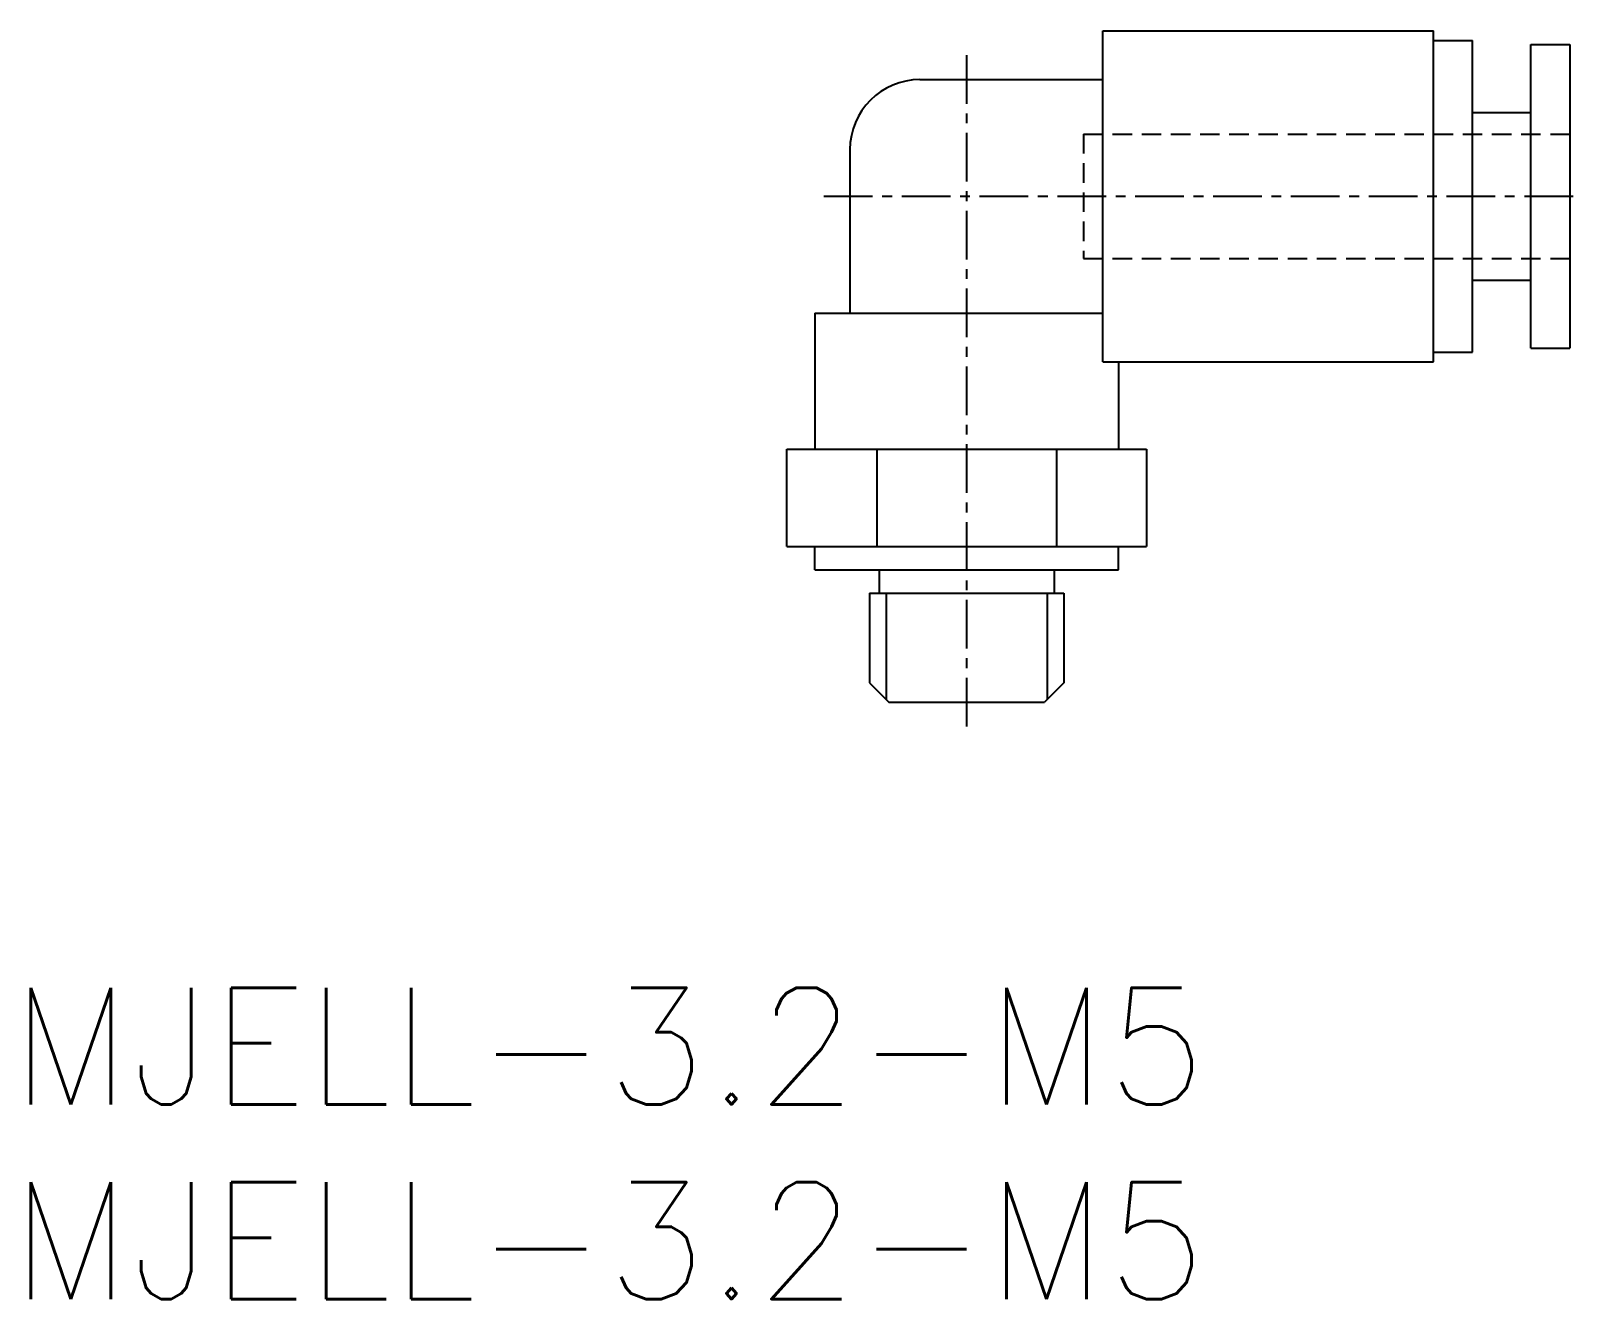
# Model space of a CAD drawing. Extents: x 0.5 to 40.3, y 0 to 32.6.
import ezdxf

# ---------------------------------------------------------------- set-up
doc = ezdxf.new("R2010")
doc.units = 0
doc.linetypes.add('CENTER', pattern=[2, 1.25, -0.25, 0.25, -0.25])
doc.linetypes.add('DASHED', pattern=[0.75, 0.5, -0.25])
doc.layers.get('0').update_dxf_attribs({"linetype": 'CONTINUOUS'})
doc.layers.add('CENTER', color=1, linetype='CENTER')
doc.styles.get("Standard").update_dxf_attribs({"font": 'txt.shx'})

# ---------------------------------------------------------------- blocks, each defined once
blk = doc.blocks.new('*U4')
at = {"color": 7, "linetype": 'CONTINUOUS'}
blk.add_text('MJELL-3.2-M5', height=3, dxfattribs=at).set_placement((0, 5))
blk = doc.blocks.new('*U5')
at = {"color": 7, "linetype": 'CONTINUOUS'}
blk.add_text('MJELL-3.2-M5', height=3, dxfattribs=at).set_placement((0, 0))

msp = doc.modelspace()

# ---------------------------------------------------------------- linework, layer by layer
at = {"color": 7, "linetype": 'CONTINUOUS'}
for p, q in [((28.061, 24.085), (28.061, 32.585)), ((28.061, 32.585), (36.561, 32.585)), ((36.561, 24.085), (36.561, 32.585)), ((36.561, 32.335), (37.561, 32.335)), ((37.561, 24.335), (37.561, 32.335)), ((39.061, 32.235), (40.061, 32.235)), ((39.061, 24.435), (39.061, 32.235)), ((40.061, 32.235), (40.061, 24.435)), ((23.361, 31.335), (28.061, 31.335)), ((37.561, 30.485), (39.061, 30.485)), ((21.561, 29.535), (21.561, 25.335)), ((37.561, 26.185), (39.061, 26.185)), ((20.661, 25.335), (28.061, 25.335)), ((20.661, 25.335), (20.661, 21.835)), ((36.561, 24.335), (37.561, 24.335)), ((39.061, 24.435), (40.061, 24.435)), ((28.061, 24.085), (36.561, 24.085)), ((28.461, 24.085), (28.461, 21.835)), ((19.942, 21.835), (29.179, 21.835)), ((19.942, 19.335), (19.942, 21.835)), ((22.251, 21.835), (22.251, 19.335)), ((26.87, 21.835), (26.87, 19.335)), ((29.179, 21.835), (29.179, 19.335)), ((19.942, 19.335), (29.179, 19.335)), ((20.661, 18.735), (20.661, 19.335)), ((28.461, 18.735), (28.461, 19.335)), ((20.661, 18.735), (28.461, 18.735)), ((22.311, 18.735), (22.311, 18.135)), ((26.811, 18.735), (26.811, 18.135)), ((22.061, 18.135), (22.061, 15.835)), ((22.061, 18.135), (27.061, 18.135)), ((27.061, 18.135), (27.061, 15.835)), ((22.061, 15.835), (22.561, 15.335)), ((27.061, 15.835), (26.561, 15.335)), ((22.561, 15.335), (26.561, 15.335))]:
    msp.add_line(p, q, dxfattribs=at)
at = {"color": 3, "linetype": 'DASHED'}
for p, q in [((27.561, 29.935), (40.061, 29.935)), ((27.561, 29.935), (27.561, 26.735)), ((27.561, 26.735), (40.061, 26.735))]:
    msp.add_line(p, q, dxfattribs=at)
at = {"color": 3, "linetype": 'CONTINUOUS'}
for p, q in [((22.494, 18.135), (22.494, 15.402)), ((26.628, 18.135), (26.628, 15.402))]:
    msp.add_line(p, q, dxfattribs=at)
at = {"color": 7, "linetype": 'CONTINUOUS'}
msp.add_arc((23.361, 29.535), 1.8, 90, 180, dxfattribs=at)
at = {"layer": 'CENTER', "color": 1, "linetype": 'CENTER'}
for p, q in [((24.561, 31.965), (24.561, 14.544)), ((20.894, 28.335), (40.273, 28.335))]:
    msp.add_line(p, q, dxfattribs=at)

# ---------------------------------------------------------------- block references
at = {"color": 7, "linetype": 'CONTINUOUS'}
for name in ['*U4', '*U5']:
    msp.add_blockref(name, (0, 0), dxfattribs=at)

doc.saveas('drawing.dxf')
